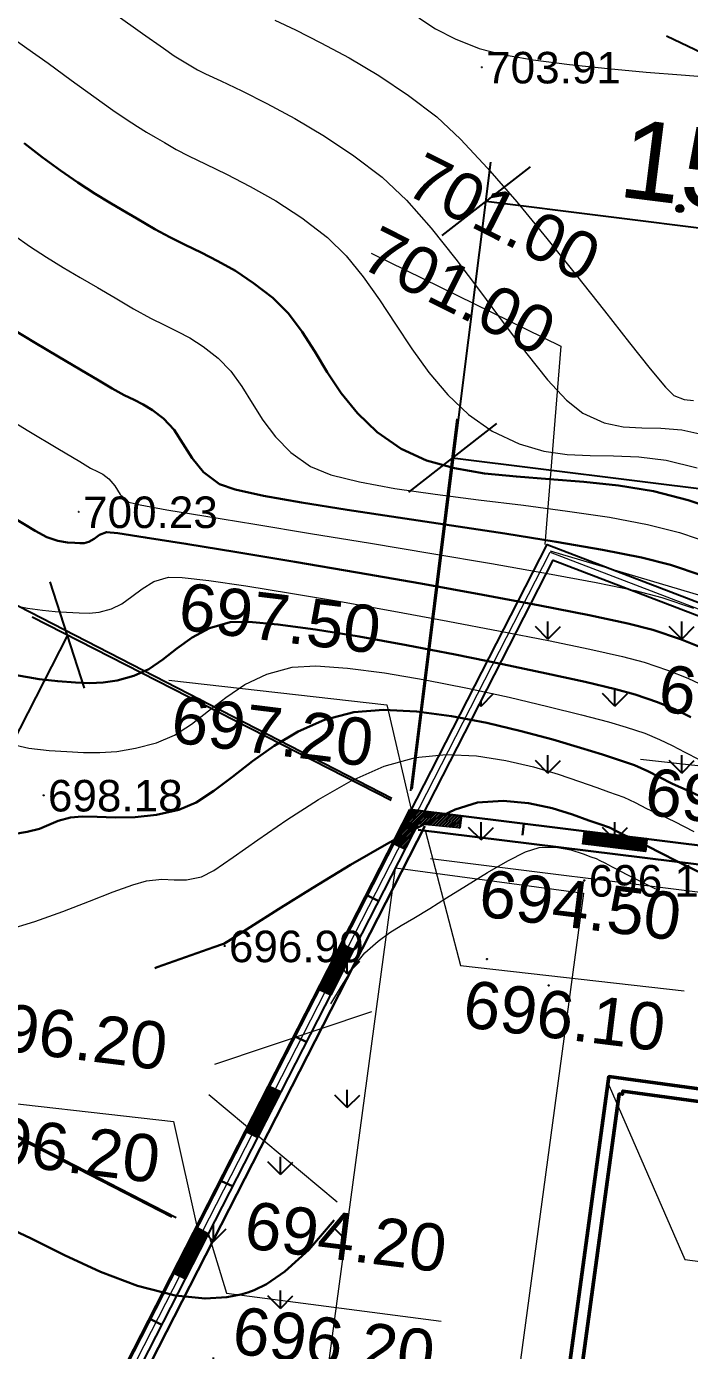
# Model space of a CAD drawing. Header units: feet. Extents: x 3381 to 1374491, y 675186 to 8751562.
# Drawn here: x 688359.37 to 688380.39, y 4376178.32 to 4376220.29 of the extents above; entities that cross this region are included whole.
import ezdxf

# ---------------------------------------------------------------- set-up
doc = ezdxf.new("R2010")
doc.units = ezdxf.units.FT
doc.header["$MEASUREMENT"] = 0
doc.header["$PDMODE"] = 34
doc.header["$PDSIZE"] = 0.01
doc.layers.get('0').update_dxf_attribs({"linetype": 'CONTINUOUS'})
doc.layers.get('Defpoints').update_dxf_attribs({"linetype": 'CONTINUOUS'})
for name, color, linetype in [('0_Point_Height', 2, 'CONTINUOUS'), ('0_Point_Point', 7, 'CONTINUOUS'), ('col bitkisi', 7, 'CONTINUOUS'), ('Lep-Stolb', 7, 'CONTINUOUS')]:
    doc.layers.add(name, color=color, linetype=linetype)
for name, color, linetype, lineweight in [('ANA HORIZONTAL', 24, 'CONTINUOUS', 30), ('das tikili', 5, 'CONTINUOUS', 0), ('HORIZANTAL', 24, 'CONTINUOUS', 13)]:
    doc.layers.add(name, color=color, linetype=linetype, lineweight=lineweight)
doc.styles.get("Standard").update_dxf_attribs({"font": 'arial.ttf', "height": 2.5})
doc.dimstyles.new('ISO-25', dxfattribs={"dimtxt": 2.5, "dimasz": 2.5, "dimexe": 1.25, "dimexo": 0.625, "dimtad": 1, "dimtxsty": 'Standard', "dimblk": 'OBLIQUE', "dimcen": 2.5, "dimadec": 0, "dimazin": 0, "dimtfac": 1, "dimtmove": 0, "dimatfit": 3, "dimldrblk": 'OBLIQUE', "dimfxl": 1, "dimarcsym": 0})
pattern_1 = [(90, (3257.312, 90.9465), (-2.121320343, 2.121320343), [0.5625, -3.680140689]), (45, (3257.312, 90.9465), (-2.1213203436, 2.1213203436), [0.5625, -2.4375]), (135, (3257.312, 90.9465), (-2.1213203436, -2.1213203436), [0.5625, -2.4375])]
pattern_2 = [(45, (3257.312002, 90.94647), (-0.0265165042945, 0.0265165042945), [])]

# ---------------------------------------------------------------- blocks, each defined once
blk = doc.blocks.new('_Oblique')
at = {"color": 0, "linetype": 'ByBlock', "lineweight": -2}
blk.add_line((-0.5, -0.5), (0.5, 0.5), dxfattribs=at)
blk = doc.blocks.new('*D121')
at = {"color": 0, "lineweight": -2, "transparency": 16777216}
for p, q in [((688371.556, 4376196.061), (688373.028, 4376207.86)), ((688372.873, 4376206.619), (688411.711, 4376201.772)), ((688410.393, 4376191.214), (688411.866, 4376203.013))]:
    blk.add_line(p, q, dxfattribs=at)
at = {"layer": 'Defpoints', "color": 0, "lineweight": 13, "transparency": 16777216}
for p in [(688411.711, 4376201.772), (688371.478, 4376195.441), (688410.316, 4376190.594)]:
    blk.add_point(p, dxfattribs=at)
at = {"color": 0, "lineweight": -2, "transparency": 16777216, "xscale": 2.5, "yscale": 2.5, "zscale": 2.5}
for p, rotation in [((688372.873, 4376206.619), 172.8858841725104), ((688411.711, 4376201.772), 352.8858841725104)]:
    blk.add_blockref('_Oblique', p, dxfattribs=dict(at, rotation=rotation))
at = {"color": 0, "lineweight": 18, "transparency": 16777216, "insert": (688392.528, 4376206.084), "char_height": 2.5, "width": 9.70074, "attachment_point": 5, "rotation": 352.8859}
blk.add_mtext('{\\fArial|b0|i0|c238|p34;39.0}', dxfattribs=at)
blk = doc.blocks.new('*D122')
at = {"color": 0, "lineweight": -2, "transparency": 16777216}
for p, q in [((688370.934, 4376195.754), (688359.551, 4376201.571)), ((688360.664, 4376201.002), (688325.656, 4376132.493)), ((688335.926, 4376127.245), (688324.543, 4376133.062))]:
    blk.add_line(p, q, dxfattribs=at)
at = {"layer": 'Defpoints', "color": 0, "lineweight": 13, "transparency": 16777216}
for p in [(688371.491, 4376195.47), (688325.656, 4376132.493), (688336.483, 4376126.961)]:
    blk.add_point(p, dxfattribs=at)
at = {"color": 0, "lineweight": -2, "transparency": 16777216, "xscale": 2.5, "yscale": 2.5, "zscale": 2.5}
for p, rotation in [((688360.664, 4376201.002), 62.93309077613283), ((688325.656, 4376132.493), 242.9330907761329)]:
    blk.add_blockref('_Oblique', p, dxfattribs=dict(at, rotation=rotation))
at = {"color": 0, "lineweight": 18, "transparency": 16777216, "insert": (688341.672, 4376168.015), "char_height": 2.5, "width": 5.55052, "attachment_point": 5, "rotation": 62.9331}
blk.add_mtext('{\\fArial|b0|i0|c238|p34;77.0}', dxfattribs=at)
blk = doc.blocks.new('*D136')
at = {"color": 0, "lineweight": -2, "transparency": 16777216}
for p, q in [((688370.949, 4376195.82), (688354.194, 4376204.436)), ((688348.468, 4376190.568), (688355.306, 4376203.865)), ((688364.11, 4376182.524), (688347.356, 4376191.14))]:
    blk.add_line(p, q, dxfattribs=at)
at = {"layer": 'Defpoints', "color": 0, "lineweight": 13, "transparency": 16777216}
for p in [(688355.306, 4376203.865), (688371.504, 4376195.534), (688364.666, 4376182.238)]:
    blk.add_point(p, dxfattribs=at)
at = {"color": 0, "lineweight": -2, "transparency": 16777216, "xscale": 2.5, "yscale": 2.5, "zscale": 2.5}
for p, rotation in [((688355.306, 4376203.865), 62.78477946189657), ((688348.468, 4376190.568), 242.7847794618966)]:
    blk.add_blockref('_Oblique', p, dxfattribs=dict(at, rotation=rotation))
at = {"color": 0, "lineweight": 13, "transparency": 16777216, "insert": (688350.048, 4376197.799), "char_height": 2.5, "attachment_point": 5, "rotation": 62.7848}
blk.add_mtext('{\\fArial|b0|i0|c238|p34;15.0}', dxfattribs=at)
blk = doc.blocks.new('*D137')
at = {"color": 0, "lineweight": -2, "transparency": 16777216}
for p, q in [((688363.976, 4376182.546), (688347.222, 4376191.162)), ((688341.495, 4376177.294), (688348.333, 4376190.591)), ((688357.138, 4376169.249), (688340.384, 4376177.866))]:
    blk.add_line(p, q, dxfattribs=at)
at = {"layer": 'Defpoints', "color": 0, "lineweight": 13, "transparency": 16777216}
for p in [(688348.333, 4376190.591), (688364.532, 4376182.26), (688357.694, 4376168.964)]:
    blk.add_point(p, dxfattribs=at)
at = {"color": 0, "lineweight": -2, "transparency": 16777216, "xscale": 2.5, "yscale": 2.5, "zscale": 2.5}
for p, rotation in [((688348.333, 4376190.591), 62.78477946189657), ((688341.495, 4376177.294), 242.7847794618966)]:
    blk.add_blockref('_Oblique', p, dxfattribs=dict(at, rotation=rotation))
at = {"color": 0, "lineweight": 13, "transparency": 16777216, "insert": (688343.076, 4376184.525), "char_height": 2.5, "attachment_point": 5, "rotation": 62.7848}
blk.add_mtext('{\\fArial|b0|i0|c238|p34;15.0}', dxfattribs=at)
blk = doc.blocks.new('*D141')
at = {"color": 0, "lineweight": -2, "transparency": 16777216}
for p, q in [((688371.594, 4376196.113), (688374.094, 4376215.995)), ((688373.938, 4376214.755), (688388.811, 4376212.884)), ((688386.466, 4376194.243), (688388.967, 4376214.124))]:
    blk.add_line(p, q, dxfattribs=at)
at = {"layer": 'Defpoints', "color": 0, "lineweight": 13, "transparency": 16777216}
for p in [(688388.811, 4376212.884), (688371.516, 4376195.493), (688386.388, 4376193.623)]:
    blk.add_point(p, dxfattribs=at)
at = {"color": 0, "lineweight": -2, "transparency": 16777216, "xscale": 2.5, "yscale": 2.5, "zscale": 2.5}
for p, rotation in [((688373.938, 4376214.755), 172.8305826996185), ((688388.811, 4376212.884), 352.8305826996184)]:
    blk.add_blockref('_Oblique', p, dxfattribs=dict(at, rotation=rotation))
at = {"color": 0, "lineweight": 13, "transparency": 16777216, "insert": (688381.612, 4376215.706), "char_height": 2.5, "attachment_point": 5, "rotation": 352.8306}
blk.add_mtext('{\\fArial|b0|i0|c238|p34;15.0}', dxfattribs=at)

msp = doc.modelspace()

# ---------------------------------------------------------------- hatches: boundary and pattern name
at = {"lineweight": 25}
h = msp.add_hatch(dxfattribs=at)
h.set_pattern_fill('GRASS', color=3, scale=3)
h.set_pattern_definition(pattern_1)
h.paths.add_polyline_path([(688371.28, 4376194.027), (688413.333, 4376189.115), (688376.066, 4376203.377)])
at = {"lineweight": 18}
h = msp.add_hatch(dxfattribs=at)
h.set_pattern_fill('ANSI31', color=256, scale=0.3)
h.set_pattern_definition(pattern_2)
edge = h.paths.add_edge_path()
edge.add_line((688371.017, 4376194.388), (688371.567, 4376195.462))
edge.add_line((688371.567, 4376195.462), (688373.155, 4376195.267))
edge.add_line((688373.155, 4376195.267), (688373.107, 4376194.874))
edge.add_line((688373.107, 4376194.874), (688371.785, 4376195.01))
edge.add_line((688371.785, 4376195.01), (688371.377, 4376194.214))
edge.add_line((688371.377, 4376194.214), (688371.021, 4376194.396))
at = {"lineweight": 30}
h = msp.add_hatch(dxfattribs=at)
h.set_pattern_fill('ANSI31', color=256, scale=0.3)
h.set_pattern_definition(pattern_2)
edge = h.paths.add_edge_path()
edge.add_line((688377.007, 4376194.377), (688377.057, 4376194.776))
edge.add_line((688377.057, 4376194.776), (688379.042, 4376194.536))
edge.add_line((688379.042, 4376194.536), (688378.994, 4376194.146))
edge.add_line((688378.994, 4376194.146), (688377.009, 4376194.395))
at = {"lineweight": 25}
h = msp.add_hatch(dxfattribs=at)
h.set_pattern_fill('GRASS', color=3, scale=3)
h.set_pattern_definition(pattern_1)
edge = h.paths.add_edge_path()
edge.add_line((688370.972, 4376192.883), (688367.226, 4376165.768))
edge.add_line((688367.226, 4376165.768), (688359.104, 4376166.921))
edge.add_line((688359.104, 4376166.921), (688358.29, 4376161.279))
edge.add_line((688358.29, 4376161.279), (688362.942, 4376160.608))
edge.add_line((688362.942, 4376160.608), (688362.215, 4376155.225))
edge.add_line((688362.215, 4376155.225), (688353.842, 4376156.356))
edge.add_line((688353.842, 4376156.356), (688351.701, 4376140.499))
edge.add_line((688351.701, 4376140.499), (688359.028, 4376139.51))
edge.add_line((688359.028, 4376139.51), (688358.806, 4376137.856))
edge.add_line((688358.806, 4376137.856), (688358.641, 4376136.621))
edge.add_line((688358.641, 4376136.621), (688357.393, 4376127.305))
edge.add_line((688357.393, 4376127.305), (688368.113, 4376125.761))
edge.add_line((688368.113, 4376125.761), (688394.743, 4376122.168))
edge.add_line((688394.743, 4376122.168), (688395.155, 4376125.278))
edge.add_line((688395.155, 4376125.278), (688409.007, 4376123.44))
edge.add_line((688409.007, 4376123.44), (688408.727, 4376121.332))
edge.add_line((688408.727, 4376121.332), (688414.083, 4376120.622))
edge.add_line((688414.083, 4376120.622), (688414.377, 4376122.798))
edge.add_line((688414.377, 4376122.798), (688413.97, 4376122.781))
edge.add_line((688413.97, 4376122.781), (688414.32, 4376125.417))
edge.add_arc((688424.582, 4376125.239), 10.263, 114.2395, 179.0096, ccw=False)
edge.add_line((688420.368, 4376134.598), (688421.162, 4376134.291))
edge.add_line((688421.162, 4376134.291), (688420.81, 4376131.194))
edge.add_line((688420.81, 4376131.194), (688424.134, 4376130.754))
edge.add_line((688424.134, 4376130.754), (688424.539, 4376133.816))
edge.add_line((688424.539, 4376133.816), (688427.07, 4376133.481))
edge.add_line((688427.07, 4376133.481), (688426.677, 4376130.407))
edge.add_line((688426.677, 4376130.407), (688429.987, 4376129.881))
edge.add_line((688429.987, 4376129.881), (688430.614, 4376133.375))
edge.add_line((688430.614, 4376133.375), (688420.865, 4376134.802))
edge.add_arc((688424.412, 4376125.452), 10, 87.4993, 110.7786, ccw=False)
edge.add_line((688424.849, 4376135.442), (688438.494, 4376133.599))
edge.add_line((688438.494, 4376133.599), (688439.147, 4376140.979))
edge.add_line((688439.147, 4376140.979), (688431.877, 4376141.985))
edge.add_line((688431.877, 4376141.985), (688434.289, 4376160.605))
edge.add_line((688434.289, 4376160.605), (688435.87, 4376160.814))
edge.add_line((688435.87, 4376160.814), (688435.274, 4376155.725))
edge.add_line((688435.274, 4376155.725), (688440.454, 4376155.015))
edge.add_line((688440.454, 4376155.015), (688440.103, 4376152.454))
edge.add_line((688440.103, 4376152.454), (688435, 4376153.153))
edge.add_line((688435, 4376153.153), (688434.389, 4376147.785))
edge.add_line((688434.389, 4376147.785), (688439.478, 4376147.068))
edge.add_line((688439.478, 4376147.068), (688439.698, 4376147.068))
edge.add_line((688439.698, 4376147.068), (688440.947, 4376155.512))
edge.add_line((688440.947, 4376155.512), (688441.648, 4376160.251))
edge.add_line((688441.648, 4376160.251), (688436.056, 4376161.23))
edge.add_line((688436.056, 4376161.23), (688434.389, 4376160.836))
edge.add_line((688434.389, 4376160.836), (688434.389, 4376161.792))
edge.add_arc((688437.47, 4376161.114), 3.155, 95.4615, 167.5925, ccw=False)
edge.add_line((688437.17, 4376164.255), (688450.499, 4376162.448))
edge.add_line((688450.499, 4376162.448), (688451.241, 4376167.695))
edge.add_line((688451.241, 4376167.695), (688437.876, 4376169.492))
edge.add_arc((688445.551, 4376167.813), 7.856, 132.7188, 167.6546, ccw=False)
edge.add_line((688440.221, 4376173.584), (688447.845, 4376170.651))
edge.add_line((688447.845, 4376170.651), (688449.599, 4376175.235))
edge.add_line((688449.599, 4376175.235), (688456.71, 4376172.514))
edge.add_line((688456.71, 4376172.514), (688433.781, 4376114.475))
edge.add_line((688433.781, 4376114.475), (688424.852, 4376091.873))
edge.add_line((688424.852, 4376091.873), (688333.257, 4376119.75))
edge.add_line((688333.257, 4376119.75), (688358.491, 4376169.045))
edge.add_line((688358.491, 4376169.045), (688370.795, 4376193.079))
edge.add_line((688370.795, 4376193.079), (688371.065, 4376193.572))
edge.add_line((688371.065, 4376193.572), (688370.972, 4376192.883))
at = {"lineweight": 30}
h = msp.add_hatch(dxfattribs=at)
h.set_pattern_fill('ANSI31', color=256, scale=0.3)
h.set_pattern_definition(pattern_2)
edge = h.paths.add_edge_path()
edge.add_line((688369.379, 4376191.188), (688369.741, 4376191.017))
edge.add_line((688369.741, 4376191.017), (688369.015, 4376189.598))
edge.add_line((688369.015, 4376189.598), (688368.653, 4376189.769))
edge.add_line((688368.653, 4376189.769), (688369.371, 4376191.192))
h = msp.add_hatch(dxfattribs=at)
h.set_pattern_fill('ANSI31', color=256, scale=0.3)
h.set_pattern_definition([(45, (3255.004208, 86.43822), (-0.0265165042945, 0.0265165042945), [])])
edge = h.paths.add_edge_path()
edge.add_line((688367.071, 4376186.68), (688367.433, 4376186.509))
edge.add_line((688367.433, 4376186.509), (688366.707, 4376185.09))
edge.add_line((688366.707, 4376185.09), (688366.345, 4376185.261))
edge.add_line((688366.345, 4376185.261), (688367.063, 4376186.684))
h = msp.add_hatch(dxfattribs=at)
h.set_pattern_fill('ANSI31', color=256, scale=0.3)
h.set_pattern_definition([(45, (3252.707065, 81.95078), (-0.0265165042945, 0.0265165042945), [])])
edge = h.paths.add_edge_path()
edge.add_line((688364.774, 4376182.193), (688365.136, 4376182.022))
edge.add_line((688365.136, 4376182.022), (688364.41, 4376180.603))
edge.add_line((688364.41, 4376180.603), (688364.048, 4376180.773))
edge.add_line((688364.048, 4376180.773), (688364.766, 4376182.197))
at = {"layer": 'col bitkisi', "ltscale": 1.5}
h = msp.add_hatch(color=256, dxfattribs=at)
edge = h.paths.add_edge_path()
edge.add_arc((688380.086, 4376214.521), 0.125, 0, 360)

# ---------------------------------------------------------------- linework, layer by layer
at = {"color": 8, "lineweight": 18}
msp.add_line((688372.18, 4376193.917, 686.5), (688415.555, 4376188.478, -687.5), dxfattribs=at)
at = {"color": 7, "lineweight": 18}
for points in [[(688370.292, 4376213.111), (688376.312, 4376210.161), (688375.806, 4376203.871)], [(688375.972, 4376203.671), (688412.884, 4376192.72)], [(688363.88, 4376199.568), (688370.798, 4376198.786), (688371.565, 4376195.473)], [(688378.836, 4376197.069), (688385.424, 4376196.342), (688386.426, 4376193.614)], [(688371.017, 4376194.388), (688371.567, 4376195.462), (688373.155, 4376195.267), (688373.107, 4376194.874), (688371.785, 4376195.01), (688371.377, 4376194.214), (688371.021, 4376194.396)], [(688372.022, 4376194.778), (688373.124, 4376190.529), (688380.216, 4376189.723)], [(688363.107, 4376134.51), (688371.071, 4376193.619), (688377.034, 4376192.814), (688369.054, 4376133.713)], [(688377.773, 4376186.879), (688380.244, 4376181.21), (688387.459, 4376180.266)], [(688357.115, 4376186.365), (688364.033, 4376185.583), (688364.774, 4376182.204)], [(688365.141, 4376182.009), (688365.714, 4376180.14), (688372.518, 4376179.254)]]:
    msp.add_lwpolyline(points, dxfattribs=at)
at = {"color": 7, "lineweight": 25}
for points in [[(688444.855, 4376177.475), (688457.23, 4376172.739), (688425.088, 4376091.379), (688332.683, 4376119.503), (688375.874, 4376203.875), (688435.714, 4376180.976)], [(688337.125, 4376127.301), (688376.066, 4376203.373), (688408.757, 4376190.866)]]:
    msp.add_lwpolyline(points, dxfattribs=at)
at = {"color": 1, "lineweight": 0}
msp.add_lwpolyline([(688332.97, 4376119.628), (688375.97, 4376203.628), (688456.97, 4376172.628), (688424.97, 4376091.628)], close=True, dxfattribs=at)
at = {"color": 7, "lineweight": 30, "elevation": 701.242}
for points in [[(688371.519, 4376195.47), (688336.487, 4376126.999)], [(688371.519, 4376195.47), (688410.415, 4376190.644)], [(688371.785, 4376194.831), (688410.465, 4376190.045)]]:
    msp.add_lwpolyline(points, dxfattribs=at)
at = {"color": 7, "lineweight": 30}
for points in [[(688337.47, 4376127.383), (688371.999, 4376194.94)], [(688373.158, 4376195.286), (688373.108, 4376194.888)], [(688375.141, 4376195.026), (688375.1, 4376194.654)], [(688377.057, 4376194.776), (688377.007, 4376194.377)], [(688377.007, 4376194.377), (688377.057, 4376194.776), (688379.042, 4376194.536), (688378.994, 4376194.146), (688377.009, 4376194.395)], [(688379.04, 4376194.515), (688378.998, 4376194.143)], [(688371.017, 4376194.389), (688371.381, 4376194.212)], [(688370.179, 4376192.742), (688370.522, 4376192.58)], [(688369.379, 4376191.188), (688369.741, 4376191.017), (688369.015, 4376189.598), (688368.653, 4376189.769), (688369.371, 4376191.192)], [(688369.371, 4376191.192), (688369.714, 4376191.03)], [(688368.671, 4376189.76), (688369.015, 4376189.598)], [(688367.891, 4376188.272), (688368.235, 4376188.11)], [(688367.082, 4376186.682), (688367.425, 4376186.52)], [(688366.349, 4376185.25), (688366.693, 4376185.088)], [(688365.551, 4376183.691), (688365.895, 4376183.529)], [(688364.774, 4376182.204), (688365.141, 4376182.009)], [(688364.055, 4376180.768), (688364.398, 4376180.606)], [(688363.298, 4376179.309), (688363.642, 4376179.147)]]:
    msp.add_lwpolyline(points, dxfattribs=at)
at = {"color": 7, "lineweight": 50}
msp.add_lwpolyline([(688372.564, 4376145.437), (688378.165, 4376186.457), (688378.264, 4376186.443), (688378.278, 4376186.542), (688383.628, 4376185.812), (688383.615, 4376185.713), (688384.11, 4376185.645), (688384.327, 4376187.23), (688384.426, 4376187.217), (688384.439, 4376187.316), (688385.087, 4376187.227), (688385.141, 4376187.624), (688383.998, 4376187.78), (688383.781, 4376186.195), (688377.837, 4376187.006), (688372.1, 4376144.996)], dxfattribs=at)
at = {"color": 51, "lineweight": 13, "true_color": 0xf8f6b0}
msp.add_circle((688448.805, 4376201.629), 699.09, dxfattribs=at)
at = {"linetype": 'Continuous'}
for points, knots in [([(688389.7, 4376305.068), (688385.76, 4376301.305), (688385.231, 4376301.254), (688383.642, 4376301.094), (688382.579, 4376300.978), (688379.627, 4376300.571), (688377.75, 4376300.217), (688374.972, 4376299.339), (688374.021, 4376298.968), (688372.53, 4376298.23), (688371.97, 4376297.914), (688370.81, 4376297.159), (688370.222, 4376296.712), (688369.107, 4376295.763), (688368.577, 4376295.259), (688367.335, 4376293.988), (688366.645, 4376293.201), (688365.534, 4376291.883), (688365.1, 4376291.353), (688364.244, 4376290.307), (688363.819, 4376289.786), (688362.553, 4376288.231), (688361.72, 4376287.203), (688359.241, 4376284.135), (688357.613, 4376282.112), (688354.704, 4376278.517), (688353.428, 4376276.946), (688351.392, 4376274.468), (688350.651, 4376273.57), (688349.218, 4376271.849), (688348.529, 4376271.026), (688347.301, 4376269.572), (688346.767, 4376268.943), (688345.398, 4376267.342), (688344.524, 4376266.336), (688343.092, 4376264.395), (688342.506, 4376263.485), (688341.74, 4376261.832), (688341.491, 4376261.128), (688341.258, 4376260.006), (688341.204, 4376259.612), (688341.155, 4376258.818), (688341.16, 4376258.423), (688341.28, 4376256.823), (688341.595, 4376255.65), (688342.308, 4376253.806), (688342.644, 4376253.099), (688343.37, 4376251.763), (688343.761, 4376251.131), (688345.049, 4376249.208), (688345.996, 4376248.015), (688347.46, 4376246.081), (688348.011, 4376245.33), (688349.012, 4376243.799), (688349.46, 4376243.022), (688350.13, 4376241.552), (688350.371, 4376240.865), (688350.717, 4376239.429), (688350.821, 4376238.688), (688350.899, 4376237.09), (688350.853, 4376236.236), (688350.589, 4376234.556), (688350.372, 4376233.726), (688349.577, 4376231.492), (688348.845, 4376230.139), (688347.372, 4376227.992), (688346.718, 4376227.164), (688345.328, 4376225.556), (688344.589, 4376224.773), (688343.087, 4376223.221), (688342.325, 4376222.452), (688341.003, 4376221.067), (688340.439, 4376220.459), (688339.344, 4376219.207), (688338.815, 4376218.568), (688337.276, 4376216.621), (688336.311, 4376215.284), (688334.611, 4376212.82), (688333.863, 4376211.699), (688332.394, 4376209.43), (688331.675, 4376208.284), (688329.575, 4376204.809), (688328.248, 4376202.446), (688325.852, 4376197.757), (688324.773, 4376195.436), (688323.109, 4376191.411), (688322.473, 4376189.728), (688321.315, 4376186.322), (688320.792, 4376184.605), (688319.779, 4376180.977), (688319.297, 4376179.064), (688318.513, 4376175.771), (688318.198, 4376174.394), (688317.585, 4376171.63), (688317.29, 4376170.242), (688316.865, 4376168.069), (688316.719, 4376167.294), (688316.481, 4376165.894), (688316.386, 4376165.275), (688316.145, 4376163.311), (688316.07, 4376161.967), (688316.072, 4376158.951), (688316.194, 4376157.279), (688316.634, 4376153.987), (688316.95, 4376152.368), (688317.59, 4376149.652), (688317.883, 4376148.544), (688318.448, 4376146.546), (688318.714, 4376145.653), (688319.207, 4376144.039), (688319.433, 4376143.309), (688319.929, 4376141.835), (688320.198, 4376141.095), (688320.654, 4376140.004), (688320.811, 4376139.651), (688321.313, 4376138.597), (688321.674, 4376137.936), (688322.355, 4376136.666), (688322.675, 4376136.057), (688323.074, 4376135.155), (688323.195, 4376134.851), (688323.382, 4376134.297), (688323.452, 4376134.05), (688323.575, 4376133.526), (688323.627, 4376133.253), (688323.761, 4376132.416), (688323.824, 4376131.826), (688321.639, 4376127.412)], [0, 0, 0, 0, 1.504182, 1.504182, 4.512547, 4.512547, 9.897023, 9.897023, 12.795834, 12.795834, 14.604059, 14.604059, 16.662244, 16.662244, 18.72043, 18.72043, 21.69221, 21.69221, 23.690537, 23.690537, 25.688865, 25.688865, 29.68552, 29.68552, 37.678831, 37.678831, 43.858623, 43.858623, 47.338723, 47.338723, 50.479181, 50.479181, 52.843093, 52.843093, 56.452422, 56.452422, 59.343353, 59.343353, 61.301717, 61.301717, 62.310714, 62.310714, 63.319712, 63.319712, 66.426739, 66.426739, 68.50177, 68.50177, 70.576802, 70.576802, 75.092259, 75.092259, 77.984383, 77.984383, 80.876507, 80.876507, 83.368148, 83.368148, 85.859789, 85.859789, 88.693846, 88.693846, 91.527902, 91.527902, 96.504404, 96.504404, 99.813748, 99.813748, 103.123092, 103.123092, 106.359907, 106.359907, 108.778682, 108.778682, 111.197456, 111.197456, 116.035005, 116.035005, 120.025858, 120.025858, 124.016711, 124.016711, 131.998417, 131.998417, 139.538843, 139.538843, 144.840516, 144.840516, 150.142189, 150.142189, 155.992549, 155.992549, 160.212599, 160.212599, 164.43265, 164.43265, 166.77754, 166.77754, 168.584028, 168.584028, 172.423705, 172.423705, 177.221179, 177.221179, 182.018653, 182.018653, 185.384546, 185.384546, 188.140377, 188.140377, 190.397291, 190.397291, 192.654204, 192.654204, 193.73589, 193.73589, 195.899262, 195.899262, 198.062634, 198.062634, 199.190084, 199.190084, 200.13488, 200.13488, 201.079676, 201.079676, 202.923933, 202.923933, 202.923933, 202.923933]), ([(688393.603, 4376298.598), (688386.041, 4376298.318), (688385.511, 4376298.267), (688383.934, 4376298.109), (688382.896, 4376297.994), (688380.096, 4376297.606), (688378.388, 4376297.275), (688375.97, 4376296.507), (688375.162, 4376296.188), (688373.913, 4376295.566), (688373.444, 4376295.298), (688372.296, 4376294.54), (688371.625, 4376293.994), (688370.315, 4376292.77), (688369.677, 4376292.094), (688368.414, 4376290.659), (688367.788, 4376289.899), (688365.641, 4376287.278), (688364.162, 4376285.452), (688361.234, 4376281.827), (688359.785, 4376280.026), (688355.398, 4376274.604), (688352.421, 4376270.962), (688348.702, 4376266.589), (688348.218, 4376266.027), (688347.276, 4376264.917), (688346.82, 4376264.367), (688345.833, 4376263.078), (688345.335, 4376262.343), (688344.649, 4376261.024), (688344.422, 4376260.438), (688344.233, 4376259.598), (688344.195, 4376259.338), (688344.158, 4376258.809), (688344.16, 4376258.533), (688344.244, 4376257.423), (688344.475, 4376256.521), (688345.026, 4376255.094), (688345.271, 4376254.566), (688345.808, 4376253.546), (688346.102, 4376253.051), (688347.186, 4376251.371), (688348.078, 4376250.224), (688349.597, 4376248.233), (688350.21, 4376247.418), (688351.38, 4376245.682), (688351.935, 4376244.764), (688352.681, 4376243.21), (688352.928, 4376242.615), (688353.338, 4376241.38), (688353.499, 4376240.749), (688353.856, 4376238.835), (688353.925, 4376237.529), (688353.755, 4376235.128), (688353.554, 4376234.034), (688352.952, 4376231.923), (688352.551, 4376230.904), (688351.597, 4376228.965), (688351.045, 4376228.044), (688349.665, 4376226.029), (688348.801, 4376224.964), (688347.017, 4376222.958), (688346.096, 4376222.013), (688344.43, 4376220.306), (688343.68, 4376219.54), (688342.503, 4376218.265), (688342.058, 4376217.761), (688341.186, 4376216.726), (688340.76, 4376216.197), (688339.506, 4376214.581), (688338.702, 4376213.464), (688337.175, 4376211.255), (688336.448, 4376210.168), (688335.027, 4376207.979), (688334.332, 4376206.874), (688332.302, 4376203.531), (688331.022, 4376201.263), (688328.646, 4376196.647), (688327.549, 4376194.3), (688325.895, 4376190.297), (688325.278, 4376188.663), (688324.156, 4376185.355), (688323.647, 4376183.678), (688322.65, 4376180.096), (688322.17, 4376178.186), (688321.399, 4376174.933), (688321.093, 4376173.593), (688320.501, 4376170.92), (688320.218, 4376169.585), (688319.803, 4376167.459), (688319.653, 4376166.664), (688319.42, 4376165.276), (688319.331, 4376164.678), (688319.194, 4376163.485), (688319.145, 4376162.885), (688319.05, 4376161.076), (688319.059, 4376159.861), (688319.248, 4376156.728), (688319.528, 4376154.819), (688320.318, 4376151.012), (688320.826, 4376149.113), (688321.571, 4376146.572), (688321.765, 4376145.931), (688322.158, 4376144.653), (688322.356, 4376144.024), (688322.751, 4376142.862), (688322.946, 4376142.325), (688323.297, 4376141.451), (688323.446, 4376141.107), (688323.727, 4376140.5), (688323.859, 4376140.234), (688324.138, 4376139.69), (688324.285, 4376139.415), (688324.736, 4376138.574), (688325.052, 4376137.995), (688325.577, 4376136.923), (688325.794, 4376136.443), (688326.113, 4376135.6), (688326.231, 4376135.247), (688326.428, 4376134.528), (688326.506, 4376134.171), (688326.7, 4376133.112), (688326.777, 4376132.424), (688326.855, 4376131.682), (688326.864, 4376131.601), (688328.598, 4376127.289)], [0, 0, 0, 0, 1.519576, 1.519576, 4.558728, 4.558728, 9.930594, 9.930594, 12.837598, 12.837598, 14.698947, 14.698947, 17.596272, 17.596272, 20.493598, 20.493598, 23.430765, 23.430765, 30.540606, 30.540606, 37.650448, 37.650448, 51.870131, 51.870131, 53.943342, 53.943342, 56.016553, 56.016553, 58.839775, 58.839775, 61.186701, 61.186701, 62.257023, 62.257023, 63.327345, 63.327345, 66.426341, 66.426341, 68.26825, 68.26825, 70.110159, 70.110159, 74.62153, 74.62153, 77.595, 77.595, 80.568471, 80.568471, 82.304355, 82.304355, 84.04024, 84.04024, 87.512009, 87.512009, 90.504027, 90.504027, 93.496045, 93.496045, 96.488063, 96.488063, 100.372173, 100.372173, 104.256283, 104.256283, 107.517701, 107.517701, 109.618427, 109.618427, 111.719153, 111.719153, 115.920605, 115.920605, 119.858792, 119.858792, 123.796978, 123.796978, 131.673352, 131.673352, 139.553481, 139.553481, 144.894421, 144.894421, 150.235361, 150.235361, 156.190392, 156.190392, 160.321983, 160.321983, 164.453574, 164.453574, 166.899961, 166.899961, 168.797126, 168.797126, 170.694291, 170.694291, 174.488621, 174.488621, 180.488906, 180.488906, 186.48919, 186.48919, 188.508696, 188.508696, 190.528201, 190.528201, 192.322947, 192.322947, 193.52533, 193.52533, 194.478712, 194.478712, 195.432094, 195.432094, 197.338858, 197.338858, 198.784376, 198.784376, 199.759029, 199.759029, 200.733681, 200.733681, 202.682985, 202.682985, 202.923933, 202.923933, 202.923933, 202.923933])]:
    msp.add_open_spline(points, degree=3, knots=knots, dxfattribs=at)
at = {"layer": '0_Point_Point'}
for p in [(688373.806, 4376219.002, 703.913), (688361.026, 4376204.907, 700.225), (688359.911, 4376195.922, 698.176), (688377.059, 4376193.223, 696.134), (688365.65, 4376191.144, 696.985), (688373.966, 4376190.728, 696.077), (688375.927, 4376189.896, 696.193)]:
    msp.add_point(p, dxfattribs=at)
at = {"layer": 'ANA HORIZONTAL', "color": 32, "lineweight": 30}
for points, elevation in [([(688359.289, 4376216.591), (688359.865, 4376216.152), (688360.441, 4376215.724), (688360.992, 4376215.342), (688361.548, 4376214.985), (688361.996, 4376214.71), (688362.41, 4376214.468), (688362.865, 4376214.205), (688363.437, 4376213.871), (688363.911, 4376213.61), (688364.401, 4376213.369), (688364.909, 4376213.124), (688365.438, 4376212.856), (688365.991, 4376212.542), (688366.569, 4376212.161), (688367.177, 4376211.691), (688367.676, 4376211.19), (688368.107, 4376210.614), (688368.505, 4376209.987), (688368.905, 4376209.333), (688369.345, 4376208.674), (688369.859, 4376208.034), (688370.483, 4376207.437), (688371.252, 4376206.906), (688372.056, 4376206.539), (688372.94, 4376206.289), (688373.892, 4376206.127), (688374.9, 4376206.022), (688375.952, 4376205.943), (688377.035, 4376205.859), (688378.138, 4376205.741), (688379.247, 4376205.558), (688380.352, 4376205.279), (688381.45, 4376204.911)], 702), ([(688358.945, 4376210.688), (688359.642, 4376210.269), (688360.372, 4376209.832), (688361.068, 4376209.419), (688361.66, 4376209.069), (688362.079, 4376208.821), (688362.465, 4376208.609), (688362.783, 4376208.454), (688363.071, 4376208.31), (688363.368, 4376208.131), (688363.712, 4376207.869), (688364.045, 4376207.503), (688364.326, 4376207.069), (688364.618, 4376206.609), (688364.985, 4376206.165), (688365.491, 4376205.78), (688365.987, 4376205.61), (688366.879, 4376205.416), (688368.089, 4376205.202), (688369.538, 4376204.971), (688371.148, 4376204.727), (688372.841, 4376204.475), (688374.537, 4376204.218), (688376.159, 4376203.96), (688377.627, 4376203.706), (688378.864, 4376203.46), (688379.791, 4376203.224), (688380.795, 4376202.885)], 701), ([(688358.947, 4376204.726), (688359.641, 4376204.304), (688360.008, 4376204.102), (688360.362, 4376203.992), (688360.667, 4376203.94), (688360.904, 4376203.921), (688361.064, 4376203.911), (688361.194, 4376203.916), (688361.347, 4376203.951), (688361.516, 4376204.047), (688361.686, 4376204.176), (688361.908, 4376204.265), (688362.263, 4376204.226), (688363.132, 4376204.097), (688364.421, 4376203.893), (688366.034, 4376203.63), (688367.877, 4376203.321), (688369.854, 4376202.983), (688371.871, 4376202.63), (688373.833, 4376202.277), (688375.644, 4376201.94), (688377.211, 4376201.632), (688378.437, 4376201.37), (688379.229, 4376201.169), (688380.108, 4376200.871), (688380.894, 4376200.555)], 700), ([(688358.984, 4376199.739), (688359.772, 4376199.605), (688360.36, 4376199.535), (688360.922, 4376199.498), (688361.379, 4376199.479), (688361.796, 4376199.495), (688362.239, 4376199.564), (688362.774, 4376199.704), (688363.249, 4376199.917), (688363.692, 4376200.225), (688364.137, 4376200.578), (688364.618, 4376200.925), (688365.17, 4376201.219), (688365.827, 4376201.409), (688366.415, 4376201.421), (688367.342, 4376201.337), (688368.534, 4376201.174), (688369.917, 4376200.95), (688371.415, 4376200.682), (688372.955, 4376200.387), (688374.462, 4376200.082), (688375.861, 4376199.785), (688377.078, 4376199.513), (688378.039, 4376199.284), (688378.668, 4376199.114), (688379.377, 4376198.873), (688379.941, 4376198.638), (688380.43, 4376198.4)], 699), ([(688358.954, 4376194.686), (688359.384, 4376194.758), (688359.776, 4376194.86), (688360.072, 4376194.983), (688360.368, 4376195.108), (688360.759, 4376195.216), (688361.132, 4376195.247), (688361.612, 4376195.239), (688362.178, 4376195.222), (688362.811, 4376195.231), (688363.493, 4376195.298), (688364.202, 4376195.456), (688364.744, 4376195.693), (688365.304, 4376196.058), (688365.895, 4376196.507), (688366.529, 4376196.999), (688367.219, 4376197.492), (688367.977, 4376197.943), (688368.815, 4376198.311), (688369.746, 4376198.552), (688370.688, 4376198.628), (688371.737, 4376198.578), (688372.845, 4376198.432), (688373.965, 4376198.216), (688375.051, 4376197.958), (688376.055, 4376197.686), (688376.931, 4376197.427), (688377.63, 4376197.209), (688378.107, 4376197.058), (688378.648, 4376196.871), (688379.066, 4376196.687), (688379.441, 4376196.497), (688379.852, 4376196.287), (688380.379, 4376196.049), (688380.873, 4376195.819)], 698), ([(688363.437, 4376190.441), (688363.516, 4376190.469), (688364.584, 4376190.848), (688365.31, 4376191.108), (688365.578, 4376191.204), (688365.629, 4376191.208), (688365.852, 4376191.353), (688366.457, 4376191.743), (688367.353, 4376192.311), (688368.446, 4376192.99), (688369.646, 4376193.713), (688370.86, 4376194.412), (688371.996, 4376195.02), (688372.962, 4376195.471), (688373.665, 4376195.696), (688374.483, 4376195.75), (688375.285, 4376195.671), (688376.032, 4376195.508), (688376.684, 4376195.31), (688377.202, 4376195.125), (688377.545, 4376195.003), (688377.849, 4376194.895), (688378.078, 4376194.787), (688378.304, 4376194.671), (688378.6, 4376194.535), (688378.897, 4376194.389), (688379.402, 4376194.127), (688380.069, 4376193.787), (688380.852, 4376193.41)], 697), ([(688358.556, 4376182.324), (688359.511, 4376181.866), (688360.572, 4376181.341), (688361.709, 4376180.818), (688362.891, 4376180.369), (688364.086, 4376180.064), (688365.03, 4376179.969), (688365.721, 4376180.01), (688366.169, 4376180.099), (688366.389, 4376180.163), (688366.585, 4376180.235), (688366.977, 4376180.427), (688367.558, 4376180.821), (688368.319, 4376181.514), (688369.118, 4376182.447)], 696)]:
    msp.add_lwpolyline(points, dxfattribs=dict(at, elevation=elevation))
at = {"layer": 'col bitkisi', "lineweight": 13, "ltscale": 1.5}
msp.add_circle((688380.086, 4376214.521), 0.125, dxfattribs=at)
at = {"layer": 'das tikili', "color": 32, "lineweight": 9}
for points in [[(688370.303, 4376189.054), (688365.331, 4376187.389)], [(688365.151, 4376186.431), (688369.222, 4376183.03)]]:
    msp.add_lwpolyline(points, dxfattribs=at)
at = {"layer": 'HORIZANTAL', "color": 32, "linetype": 'Continuous', "lineweight": 13}
for points, elevation in [([(688362.203, 4376220.67), (688363.05, 4376220.07), (688363.711, 4376219.603), (688364.053, 4376219.366), (688364.315, 4376219.201), (688364.527, 4376219.076), (688364.794, 4376218.92), (688365.047, 4376218.796), (688365.528, 4376218.573), (688366.191, 4376218.257), (688366.99, 4376217.856), (688367.881, 4376217.375), (688368.816, 4376216.819), (688369.752, 4376216.197), (688370.642, 4376215.513), (688371.412, 4376214.783), (688372.197, 4376213.897), (688372.985, 4376212.912), (688373.762, 4376211.882), (688374.514, 4376210.865), (688375.228, 4376209.915), (688375.892, 4376209.089), (688376.491, 4376208.443), (688377.013, 4376208.032), (688377.685, 4376207.729), (688378.292, 4376207.598), (688378.876, 4376207.566), (688379.479, 4376207.56), (688380.144, 4376207.507), (688380.913, 4376207.335)], 703), ([(688367.237, 4376220.497), (688367.899, 4376220.183), (688368.701, 4376219.779), (688369.598, 4376219.294), (688370.541, 4376218.735), (688371.483, 4376218.109), (688372.375, 4376217.424), (688373.125, 4376216.722), (688373.983, 4376215.802), (688374.91, 4376214.731), (688375.865, 4376213.574), (688376.807, 4376212.4), (688377.695, 4376211.274), (688378.488, 4376210.264), (688379.146, 4376209.436), (688379.628, 4376208.857), (688379.894, 4376208.595), (688380.221, 4376208.466), (688380.515, 4376208.439)], 703.5), ([(688371.81, 4376220.562), (688372.34, 4376220.219), (688372.957, 4376219.898), (688373.725, 4376219.593), (688374.456, 4376219.404), (688375.437, 4376219.235), (688376.581, 4376219.087), (688377.802, 4376218.957), (688379.012, 4376218.847), (688380.126, 4376218.756), (688381.057, 4376218.683)], 704), ([(688358.857, 4376219.978), (688359.383, 4376219.61), (688360.055, 4376219.127), (688360.788, 4376218.594), (688361.499, 4376218.078), (688362.105, 4376217.643), (688362.523, 4376217.354), (688362.885, 4376217.121), (688363.177, 4376216.943), (688363.447, 4376216.785), (688363.743, 4376216.613), (688364.115, 4376216.396), (688364.507, 4376216.19), (688365.051, 4376215.93), (688365.714, 4376215.61), (688366.464, 4376215.223), (688367.269, 4376214.763), (688368.095, 4376214.225), (688368.91, 4376213.602), (688369.501, 4376213.026), (688370.044, 4376212.358), (688370.56, 4376211.625), (688371.067, 4376210.855), (688371.583, 4376210.079), (688372.129, 4376209.323), (688372.723, 4376208.617), (688373.385, 4376207.99), (688374.133, 4376207.469), (688374.985, 4376207.059), (688375.767, 4376206.828), (688376.507, 4376206.722), (688377.237, 4376206.693), (688377.984, 4376206.687), (688378.78, 4376206.655), (688379.653, 4376206.545), (688380.633, 4376206.307)], 702.5), ([(688358.985, 4376213.664), (688359.461, 4376213.33), (688360, 4376212.984), (688360.535, 4376212.655), (688361.072, 4376212.334), (688361.617, 4376212.014), (688362.176, 4376211.687), (688362.758, 4376211.346), (688363.297, 4376211.046), (688363.75, 4376210.821), (688364.155, 4376210.626), (688364.548, 4376210.418), (688364.965, 4376210.15), (688365.444, 4376209.78), (688365.849, 4376209.364), (688366.195, 4376208.881), (688366.52, 4376208.356), (688366.861, 4376207.815), (688367.258, 4376207.282), (688367.749, 4376206.783), (688368.372, 4376206.343), (688369.016, 4376206.081), (688369.928, 4376205.853), (688371.051, 4376205.651), (688372.329, 4376205.467), (688373.705, 4376205.291), (688375.123, 4376205.116), (688376.525, 4376204.933), (688377.855, 4376204.734), (688379.056, 4376204.509), (688380.071, 4376204.252), (688381.191, 4376203.873)], 701.5), ([(688358.443, 4376208.066), (688359.441, 4376207.467), (688360.361, 4376206.916), (688361.061, 4376206.498), (688361.4, 4376206.296), (688361.614, 4376206.183), (688361.786, 4376206.096), (688361.979, 4376205.958), (688362.164, 4376205.727), (688362.34, 4376205.457), (688362.61, 4376205.217), (688362.97, 4376205.129), (688363.815, 4376204.975), (688365.055, 4376204.765), (688366.604, 4376204.511), (688368.373, 4376204.223), (688370.273, 4376203.912), (688372.218, 4376203.591), (688374.117, 4376203.268), (688375.885, 4376202.957), (688377.431, 4376202.667), (688378.669, 4376202.41), (688379.51, 4376202.196), (688380.521, 4376201.852)], 700.5), ([(688358.885, 4376201.958), (688359.401, 4376201.857), (688359.87, 4376201.792), (688360.282, 4376201.752), (688360.632, 4376201.728), (688361.037, 4376201.701), (688361.359, 4376201.696), (688361.675, 4376201.731), (688362.061, 4376201.827), (688362.395, 4376201.987), (688362.708, 4376202.218), (688363.034, 4376202.471), (688363.409, 4376202.694), (688363.868, 4376202.837), (688364.307, 4376202.825), (688365.15, 4376202.727), (688366.318, 4376202.557), (688367.737, 4376202.33), (688369.329, 4376202.06), (688371.019, 4376201.76), (688372.731, 4376201.445), (688374.388, 4376201.129), (688375.915, 4376200.827), (688377.234, 4376200.552), (688378.271, 4376200.319), (688378.949, 4376200.141), (688379.695, 4376199.89), (688380.334, 4376199.634), (688380.899, 4376199.373)], 699.5), ([(688358.895, 4376197.539), (688359.444, 4376197.42), (688360.087, 4376197.343), (688360.648, 4376197.305), (688361.175, 4376197.277), (688361.696, 4376197.275), (688362.237, 4376197.314), (688362.826, 4376197.41), (688363.488, 4376197.58), (688364.065, 4376197.827), (688364.604, 4376198.18), (688365.135, 4376198.594), (688365.688, 4376199.025), (688366.294, 4376199.429), (688366.984, 4376199.762), (688367.787, 4376199.981), (688368.541, 4376200.021), (688369.541, 4376199.953), (688370.721, 4376199.798), (688372.013, 4376199.578), (688373.35, 4376199.314), (688374.667, 4376199.027), (688375.895, 4376198.739), (688376.97, 4376198.472), (688377.822, 4376198.247), (688378.387, 4376198.086), (688378.972, 4376197.887), (688379.438, 4376197.694), (688379.842, 4376197.497), (688380.243, 4376197.289), (688380.699, 4376197.061)], 698.5), ([(688358.734, 4376191.648), (688359.627, 4376191.923), (688360.519, 4376192.24), (688361.366, 4376192.563), (688362.121, 4376192.856), (688362.737, 4376193.084), (688363.169, 4376193.21), (688363.658, 4376193.262), (688364.053, 4376193.246), (688364.442, 4376193.243), (688364.915, 4376193.332), (688365.311, 4376193.539), (688365.922, 4376193.955), (688366.707, 4376194.514), (688367.622, 4376195.148), (688368.622, 4376195.792), (688369.665, 4376196.381), (688370.708, 4376196.847), (688371.706, 4376197.124), (688372.673, 4376197.211), (688373.636, 4376197.168), (688374.567, 4376197.029), (688375.44, 4376196.827), (688376.228, 4376196.593), (688376.907, 4376196.361), (688377.448, 4376196.163), (688377.826, 4376196.031), (688378.305, 4376195.86), (688378.666, 4376195.69), (688379.023, 4376195.506), (688379.489, 4376195.292), (688379.915, 4376195.088), (688380.523, 4376194.777)], 697.5)]:
    msp.add_lwpolyline(points, dxfattribs=dict(at, elevation=elevation))
at = {"layer": 'HORIZANTAL', "color": 16, "linetype": 'Continuous', "lineweight": 20, "elevation": 696.5}
msp.add_lwpolyline([(688369.019, 4376189.314), (688369.352, 4376189.873), (688369.756, 4376190.507), (688370.092, 4376190.922), (688370.523, 4376191.299), (688370.892, 4376191.572), (688371.251, 4376191.797), (688371.654, 4376192.031), (688372.152, 4376192.329), (688372.689, 4376192.667), (688373.318, 4376193.065), (688373.984, 4376193.474), (688374.628, 4376193.844), (688375.194, 4376194.125), (688375.625, 4376194.268), (688376.142, 4376194.28), (688376.625, 4376194.189), (688377.018, 4376194.064), (688377.265, 4376193.975), (688377.427, 4376193.915), (688377.552, 4376193.852), (688377.71, 4376193.777), (688377.942, 4376193.657), (688378.447, 4376193.391), (688379.164, 4376193.026), (688379.311, 4376192.956)], dxfattribs=at)
at = {"layer": 'Lep-Stolb', "color": 1}
msp.add_line((688379.663, 4376219.997, 695.988), (688380.792, 4376219.459, 695.988), dxfattribs=at)

# ---------------------------------------------------------------- texts
at = {"lineweight": 9, "attachment_point": 1}
for s, insert, char_height, width, rotation in [('{\\fArial|b0|i0|c238|p34;\\H0.50197x;701.00} ', (688371.984, 4376216.357), 2.98821, 13.1245, 333.3218), ('{\\fArial|b0|i0|c238|p34;\\H0.50197x;701.00} ', (688370.566, 4376214.025), 2.98821, 13.1245, 333.3218), ('{\\fArial|b0|i0|c238|p34;\\H0.56904x;697.50} ', (688364.316, 4376202.676), 2.63601, 11.57761, 352.9579), ('{\\fArial|b0|i0|c238|p34;\\H0.56904x;698.00} ', (688379.534, 4376200.081), 2.63601, 11.57761, 352.9579), ('{\\fArial|b0|i0|c238|p34;697.2}0 ', (688364.082, 4376199.098), 1.5, 11.57761, 352.9579), ('{\\fArial|b0|i0|c238|p34;697.5}0 ', (688379.102, 4376196.806), 1.5, 11.57761, 352.9579), ('{\\fArial|b0|i0|c238|p34;\\H0.56904x;694.50} ', (688373.84, 4376193.583), 2.63601, 11.57761, 352.9579), ('{\\fArial|b0|i0|c238|p34;696.1}0 ', (688373.337, 4376190.073), 1.5, 11.57761, 352.9579), ('{\\fArial|b0|i0|c238|p34;\\H0.56904x;696.20} ', (688357.551, 4376189.472), 2.63601, 11.57761, 352.9579), ('{\\fArial|b0|i0|c238|p34;696.2}0 ', (688357.316, 4376185.895), 1.5, 11.57761, 352.9579), ('{\\fArial|b0|i0|c238|p34;\\H0.56904x;694.20} ', (688366.403, 4376183.064), 2.63601, 11.57761, 352.9579), ('{\\fArial|b0|i0|c238|p34;696.2}0 ', (688366.023, 4376179.726), 1.5, 11.57761, 352.9579)]:
    msp.add_mtext(s, dxfattribs=dict(at, insert=insert, char_height=char_height, width=width, rotation=rotation))
at = {"layer": '0_Point_Height', "color": 0}
for s, p in [('703.91', (688373.942, 4376218.488, 703.913)), ('700.23', (688361.162, 4376204.393, 700.225)), ('698.18', (688360.047, 4376195.408, 698.176)), ('696.13', (688377.195, 4376192.709, 696.134)), ('696.99', (688365.786, 4376190.63, 696.985))]:
    msp.add_text(s, height=1, dxfattribs=at).set_placement(p)

# ---------------------------------------------------------------- dimensions: what is measured, and where the dimension line sits
at = {"color": 7, "lineweight": 13}
dim = msp.add_aligned_dim(p1=(688371.516, 4376195.493), p2=(688386.388, 4376193.623), distance=19.413, text='{\\fArial|b0|i0|c238|p34;15.0}', dimstyle='ISO-25', dxfattribs=at)
dim.commit()
dim.dimension.update_dxf_attribs({"geometry": '*D141', "text_midpoint": (688381.612, 4376215.706)})
at = {"color": 7, "lineweight": 18}
dim = msp.add_aligned_dim(p1=(688371.478, 4376195.441), p2=(688410.316, 4376190.594), distance=11.265, text='{\\fArial|b0|i0|c238|p34;39.0}', dimstyle='ISO-25', dxfattribs=at)
dim.commit()
dim.dimension.update_dxf_attribs({"geometry": '*D121', "text_midpoint": (688392.528, 4376206.084)})
at = {"color": 7, "lineweight": 13}
for base, p1, p2, picture, middle in [((688355.306, 4376203.865), (688364.666, 4376182.238), (688371.504, 4376195.534), '*D136', (688351.739, 4376196.929)), ((688348.333, 4376190.591), (688357.694, 4376168.964), (688364.532, 4376182.26), '*D137', (688344.767, 4376183.655))]:
    dim = msp.add_linear_dim(base=base, p1=p1, p2=p2, angle=62.7848, text='{\\fArial|b0|i0|c238|p34;15.0}', dimstyle='ISO-25', dxfattribs=at)
    dim.commit()
    dim.dimension.update_dxf_attribs({"geometry": picture, "text_midpoint": middle, "dimtype": 161})
at = {"color": 7, "lineweight": 18}
dim = msp.add_linear_dim(base=(688325.656, 4376132.493), p1=(688371.491, 4376195.47), p2=(688336.483, 4376126.961), angle=242.9331, text='{\\fArial|b0|i0|c238|p34;77.0}', dimstyle='ISO-25', dxfattribs=at)
dim.commit()
dim.dimension.update_dxf_attribs({"geometry": '*D122', "text_midpoint": (688343.366, 4376167.15), "dimtype": 161})

doc.saveas('drawing.dxf')
